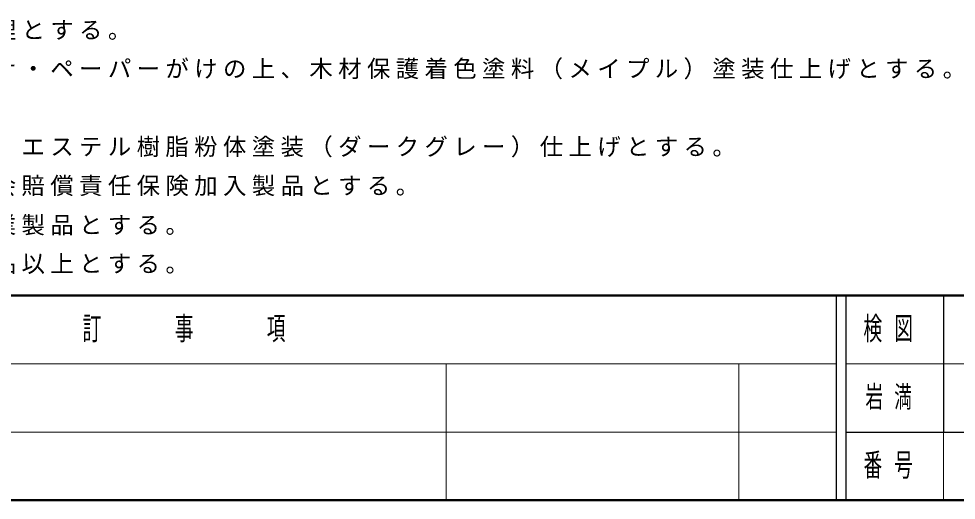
# Model space of a CAD drawing. Units: millimetres on the paper. Extents: x -385 to 0, y 0 to 267.
# Drawn here: x -327.4 to -231.2, y 0 to 49.4 of the extents above; entities that cross this region are included whole.
import ezdxf

# ---------------------------------------------------------------- set-up
doc = ezdxf.new("R2010")
doc.units = ezdxf.units.MM
doc.layers.add('LY_1', color=7, linetype='Continuous', lineweight=25)
doc.layers.add('LY_2', color=7, linetype='Continuous', lineweight=13)
doc.styles.add('ＭＳ ゴシック', font='')
doc.styles.get('ＭＳ ゴシック').set_extended_font_data('MS Gothic')

msp = doc.modelspace()

# ---------------------------------------------------------------- linework, layer by layer
at = {"layer": 'LY_2', "lineweight": 50}
for p, q in [((-385, 21), (0, 21)), ((-385, 0), (0, 0))]:
    msp.add_line(p, q, dxfattribs=at)
at = {"layer": 'LY_2', "color": 211, "lineweight": 25}
for p, q in [((-243.5, 21), (-243.5, 0)), ((-242.5, 21), (-242.5, 0)), ((-232.5, 21), (-232.5, 7)), ((-242.5, 7), (0, 7))]:
    msp.add_line(p, q, dxfattribs=at)
at = {"layer": 'LY_2'}
for p, q in [((-385, 14), (-243.5, 14)), ((-283.5, 14), (-283.5, 0)), ((-253.5, 14), (-253.5, 0)), ((-242.5, 14), (-187.5, 14)), ((-385, 7), (-243.5, 7)), ((-232.5, 7), (-232.5, 0))]:
    msp.add_line(p, q, dxfattribs=at)

# ---------------------------------------------------------------- texts
at = {"layer": 'LY_1', "style": 'ＭＳ ゴシック'}
for s, insert, char_height, attachment_point in [('\\T1.23;木材は、低毒性木材防腐剤加圧注入処理とする。', (-380.22, 47.164), 1.76, 7), ('\\T1.23;木材は、ヒノキ（一等材）とし、カンナ・ペーパーがけの上、木材保護着色塗料（メイプル）塗装仕上げとする。', (-380.22, 43.164), 1.76, 7), ('\\T1.23;鋼材は、電気亜鉛メッキ処理の上、ポリエステル樹脂粉体塗装（ダークグレー）仕上げとする。', (-380.22, 35.164), 1.76, 7), ('\\T1.23;本製品は、（一社）日本公園施設業協会賠償責任保険加入製品とする。', (-380.22, 31.164), 1.76, 7), ('\\T1.23;本製品は、ＩＳＯ９００１認証取得企業製品とする。', (-380.22, 27.164), 1.76, 7), ('\\T1.23;本製品は、（株）中村製作所製品同等品以上とする。', (-380.22, 23.164), 1.76, 7), ('\\T1.64;\\W0.6;岩満', (-240.5, 10.5), 2.199, 4)]:
    msp.add_mtext(s, dxfattribs=dict(at, insert=insert, char_height=char_height, attachment_point=attachment_point))
at = {"layer": 'LY_2', "color": 4, "char_height": 2.346, "attachment_point": 4, "style": 'ＭＳ ゴシック'}
for s, insert in [('\\T1.64;\\W0.6;改\u3000\u3000訂\u3000\u3000事\u3000\u3000項', (-330.25, 17.5)), ('\\T1.64;\\W0.6;検図', (-240.7, 17.5)), ('\\T1.64;\\W0.6;番号', (-240.7, 3.5))]:
    msp.add_mtext(s, dxfattribs=dict(at, insert=insert))

doc.saveas('drawing.dxf')
